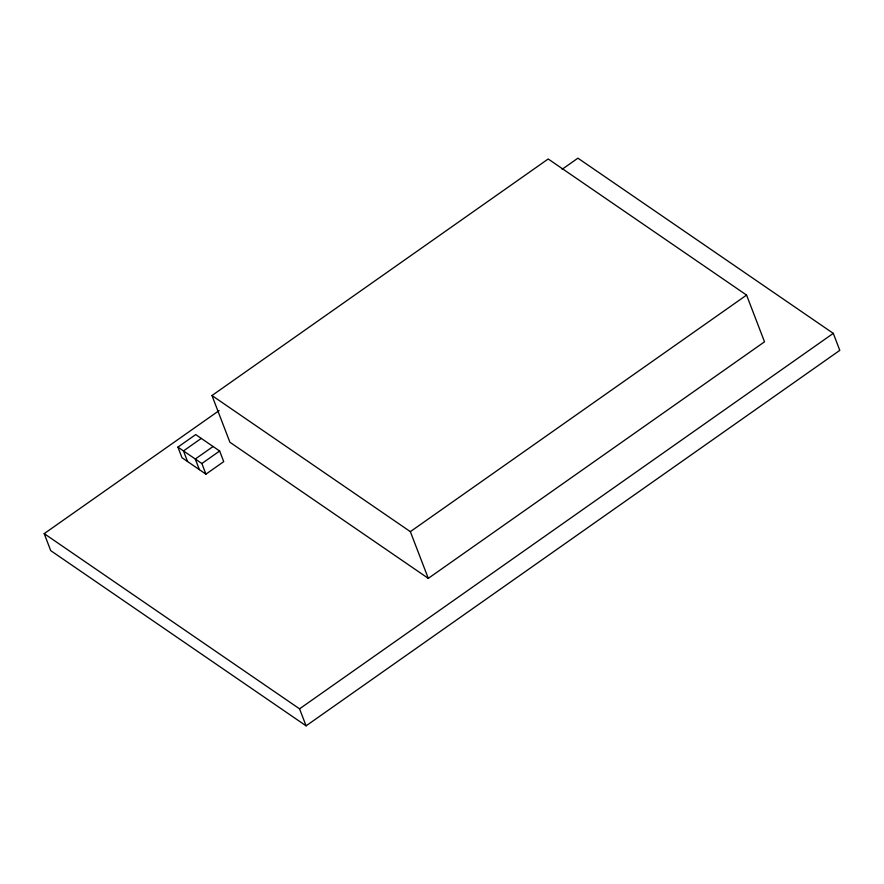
<?xml version="1.0" encoding="UTF-8"?>
<svg xmlns="http://www.w3.org/2000/svg" width="884" height="884" viewBox="0 0 884 884"><rect width="100%" height="100%" fill="white"/><g stroke="black" fill="none" stroke-linecap="round" stroke-linejoin="round"><path stroke-width="1.33" d="M211.972 395.535L548.202 158.987L746.582 295.09L764.516 341.821L428.287 578.357L229.906 442.254L211.972 395.535L410.353 531.638L428.287 578.357M562.125 169.286L577.915 158.17L833.28 333.367L839.8 350.362L306.085 725.83L50.719 550.633L44.2 533.638L219.099 410.607M177.916 447.105L195.707 434.585L219.652 451.017L223.729 461.636L205.939 474.144L181.993 457.724L177.916 447.105L201.861 463.525L205.939 474.144M201.276 438.409L183.485 450.928L187.563 461.547M213.088 446.508L195.298 459.028L199.375 469.647M201.861 463.525L219.652 451.017M410.353 531.638L746.582 295.09M44.2 533.638L299.554 708.835L833.28 333.367M299.554 708.835L306.085 725.83"/></g></svg>
